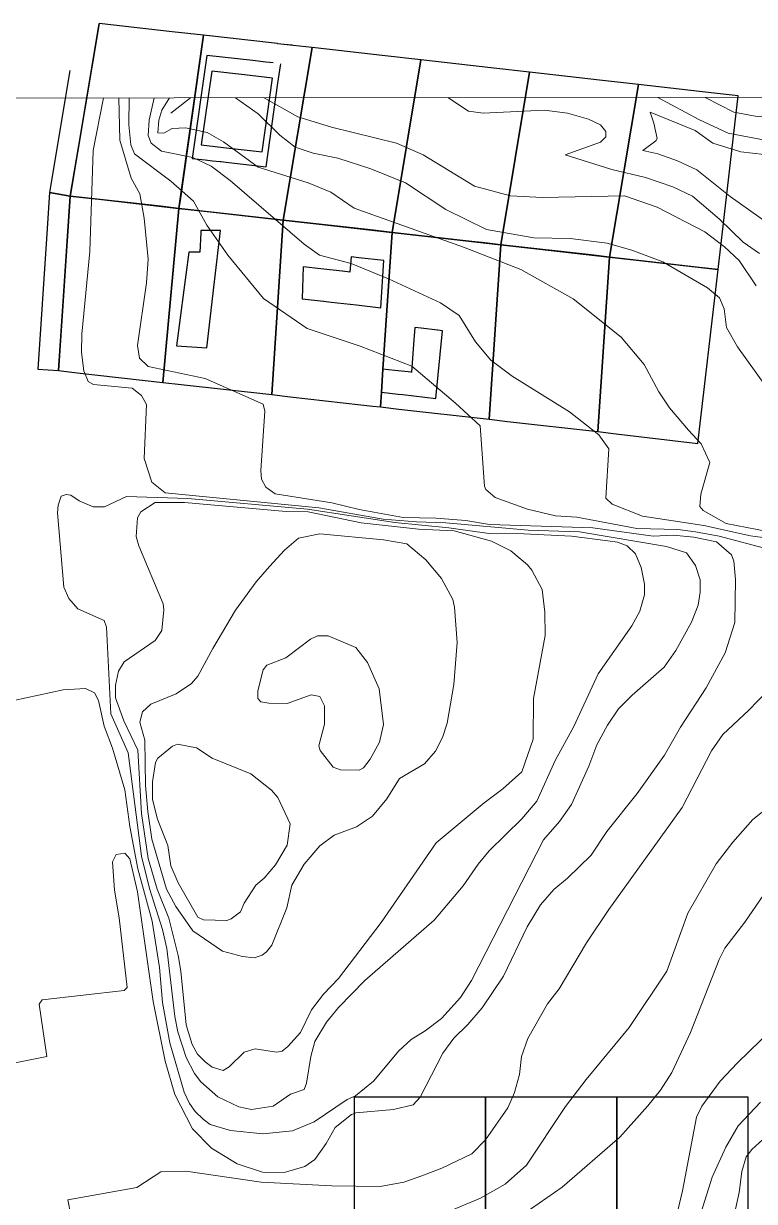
# Model space of a CAD drawing. Header units: metres. Extents: x 78 to 178, y -74 to 157.
# Drawn here: x 146.162 to 147.28, y -6.646 to -4.844 of the extents above; entities that cross this region are included whole.
import ezdxf

# ---------------------------------------------------------------- set-up
doc = ezdxf.new("R2010")
doc.units = ezdxf.units.M
doc.layers.add('01_Fina', color=252, linetype='Continuous', lineweight=15)
doc.layers.add('modulos alternativos', color=10, linetype='Continuous')
doc.layers.add('Traza Urbana', color=7, linetype='Continuous')

msp = doc.modelspace()

# ---------------------------------------------------------------- linework, layer by layer
at = {"layer": '01_Fina', "color": 252, "linetype": 'Continuous', "lineweight": 9, "true_color": 0x939598}
msp.add_line((146.38657, -4.98067), (146.41686, -4.95727), dxfattribs=at)
at = {"layer": '01_Fina', "color": 252, "lineweight": 9, "true_color": 0x939598}
msp.add_lwpolyline([(142.68008, -4.95976), (142.68008, -14.84805), (151.21343, -14.84213), (151.21343, -4.95384), (142.94709, -4.95976)], dxfattribs=at)
at = {"layer": '01_Fina', "color": 252, "linetype": 'Continuous', "lineweight": 9, "true_color": 0x939598}
for points in [[(146.28381, -4.95737), (146.2679, -5.03793), (146.26295, -5.19246), (146.25064, -5.31903), (146.25024, -5.34685), (146.25398, -5.37508), (146.26027, -5.39167), (146.26843, -5.39582), (146.32783, -5.40184), (146.34202, -5.41281), (146.34937, -5.42659), (146.34603, -5.50914), (146.35754, -5.54527), (146.37814, -5.56199), (146.61321, -5.58487), (146.71168, -5.60226), (146.76238, -5.60614), (146.80734, -5.60761), (146.9335, -5.61898), (147.01177, -5.62126), (147.14489, -5.644), (147.17553, -5.65337), (147.18958, -5.67317), (147.19653, -5.69498), (147.19653, -5.71357), (147.19332, -5.73351), (147.18315, -5.75973), (147.15934, -5.80281), (147.14155, -5.8285), (147.09271, -5.87118), (147.07157, -5.89232), (147.05485, -5.91734), (147.03826, -5.94744), (147.02608, -5.98022), (146.99946, -6.03882), (146.98113, -6.06464), (146.95678, -6.09287), (146.84654, -6.30774), (146.82995, -6.33409), (146.80105, -6.36607), (146.77603, -6.38507), (146.75422, -6.39818), (146.73563, -6.41544), (146.69683, -6.46173), (146.66913, -6.48447), (146.65656, -6.49022), (146.60612, -6.52421), (146.57307, -6.53772), (146.52732, -6.5424), (146.47808, -6.53732), (146.44704, -6.52822), (146.43607, -6.51993), (146.4239, -6.50829), (146.41547, -6.49611), (146.40717, -6.47872), (146.38523, -6.40339), (146.37426, -6.34158), (146.36971, -6.28807), (146.3582, -6.21729), (146.33626, -6.13729), (146.32422, -6.0724), (146.31646, -6.01607), (146.29746, -5.95266), (146.28502, -5.91867), (146.27606, -5.87961), (146.2699, -5.86757), (146.25639, -5.86114), (146.22227, -5.86302), (146.10829, -5.8875)], [(146.14601, -6.43417), (146.19699, -6.42413), (146.18548, -6.34399), (146.19003, -6.3377), (146.31566, -6.32339), (146.32021, -6.31884), (146.3079, -6.21194), (146.30081, -6.16993), (146.2976, -6.12632), (146.30335, -6.11534), (146.3166, -6.1132), (146.32422, -6.12177), (146.33586, -6.17207), (146.35968, -6.34011), (146.37827, -6.43122), (146.39312, -6.48246), (146.42015, -6.53478), (146.44905, -6.56461), (146.48852, -6.58856), (146.52705, -6.60114), (146.56036, -6.60181), (146.59167, -6.59257), (146.60732, -6.58187), (146.62445, -6.55739), (146.63796, -6.53264), (146.66298, -6.5131), (146.66967, -6.51016), (146.72733, -6.50521), (146.7577, -6.49798), (146.76841, -6.48648), (146.80306, -6.41932), (146.81965, -6.39617), (146.84105, -6.37517), (146.86286, -6.34961), (146.89551, -6.30145), (146.9319, -6.22572), (146.95237, -6.19227), (146.97244, -6.16886), (146.99384, -6.1512), (147.02983, -6.11615), (147.05365, -6.08002), (147.10007, -6.02169), (147.14181, -5.96309), (147.16656, -5.92015), (147.20563, -5.86034), (147.23453, -5.80683), (147.24978, -5.76027), (147.25045, -5.69458), (147.24791, -5.66621), (147.2447, -5.65671), (147.22128, -5.63691), (147.18677, -5.62982), (147.15546, -5.62661), (147.12482, -5.62835), (147.03237, -5.61551), (146.87437, -5.61029), (146.83811, -5.60413), (146.79222, -5.60052), (146.74245, -5.59972), (146.67475, -5.58754), (146.63328, -5.57697), (146.54631, -5.56346), (146.53213, -5.55316), (146.52558, -5.54098), (146.52437, -5.52747), (146.53053, -5.43663), (146.52812, -5.42606), (146.43915, -5.38699), (146.35232, -5.3684), (146.33881, -5.35568), (146.33559, -5.33615), (146.34978, -5.24036), (146.35232, -5.2045), (146.3459, -5.14175), (146.33934, -5.10429), (146.32623, -5.08021), (146.30884, -5.02228), (146.30749, -4.95735)], [(147.30276, -5.64842), (147.22543, -5.62808), (147.18944, -5.62153), (147.16228, -5.61805), (147.0998, -5.61617), (147.00789, -5.59892), (146.97538, -5.59704), (146.93243, -5.58674), (146.8828, -5.56895), (146.86861, -5.55664), (146.86661, -5.55142), (146.85992, -5.45951), (146.82232, -5.42445), (146.7557, -5.36813), (146.67649, -5.33749), (146.59541, -5.31046), (146.52852, -5.26444), (146.4742, -5.19795), (146.44196, -5.15246), (146.42149, -5.1154), (146.38657, -5.08503), (146.33105, -5.04302), (146.32569, -5.0295), (146.32275, -4.99873), (146.32325, -4.95734)], [(146.36143, -4.95731), (146.35366, -4.99178), (146.35232, -5.01492), (146.35687, -5.02656), (146.37279, -5.03914), (146.42068, -5.0485), (146.44838, -5.06202), (146.47755, -5.08382), (146.59073, -5.18109), (146.61441, -5.19821), (146.66271, -5.21106), (146.71957, -5.23434), (146.79918, -5.271), (146.82808, -5.29066), (146.85283, -5.33093), (146.87637, -5.35863), (146.90875, -5.38338), (146.99652, -5.43783), (147.0416, -5.47315), (147.05699, -5.49443), (147.05231, -5.57015), (147.06181, -5.57938), (147.1085, -5.59744), (147.20215, -5.61203), (147.27346, -5.62768), (147.31146, -5.6329)], [(146.38482, -4.9573), (146.37319, -4.97626), (146.36851, -4.99151), (146.3669, -5.01118), (146.37587, -5.01131), (146.38871, -5.00462), (146.40945, -5.00328), (146.44223, -5.01064), (146.46738, -5.02455), (146.52022, -5.06376), (146.59702, -5.0873), (146.6314, -5.10162), (146.66739, -5.12637), (146.8345, -5.18591), (146.92226, -5.22002), (147.0024, -5.26484), (147.07545, -5.32371), (147.11064, -5.36545), (147.13325, -5.40733), (147.14957, -5.43168), (147.17874, -5.46579), (147.19787, -5.4868), (147.21125, -5.51556), (147.19747, -5.56386), (147.196, -5.58246), (147.20135, -5.58861), (147.23654, -5.60895), (147.29955, -5.62072)], [(146.4857, -4.95723), (146.52049, -4.98174), (146.55354, -5.01439), (146.57695, -5.03272), (146.60451, -5.04235), (146.64251, -5.04984), (146.69255, -5.06616), (146.74593, -5.0877), (146.80761, -5.12838), (146.86955, -5.15875), (146.94206, -5.17186), (146.99745, -5.17266), (147.05431, -5.17962), (147.09204, -5.19045), (147.13941, -5.20825), (147.20764, -5.24812), (147.2261, -5.2635), (147.23306, -5.28023), (147.23667, -5.30859), (147.25339, -5.33856), (147.29661, -5.39796)], [(146.5288, -4.95719), (146.5811, -4.98669), (146.63261, -5.00235), (146.73188, -5.02656), (146.77282, -5.04449), (146.85149, -5.09279), (146.90661, -5.10737), (146.95504, -5.10978), (147.08094, -5.10737), (147.13071, -5.12476), (147.20349, -5.16249), (147.23373, -5.18537), (147.2562, -5.20651), (147.28229, -5.24517)], [(146.8105, -4.95699), (146.84212, -4.97786), (146.86447, -4.98107), (146.95825, -4.97612), (146.99357, -4.98067), (147.02595, -4.99004), (147.04415, -4.9986), (147.05244, -5.00877), (147.05231, -5.01706), (147.04388, -5.02522), (146.99023, -5.04449), (147.06154, -5.06723), (147.11305, -5.07954), (147.15452, -5.09346), (147.18503, -5.10791), (147.2261, -5.14309), (147.26236, -5.17828), (147.28711, -5.1954)], [(147.13166, -4.95676), (147.19426, -4.99084), (147.23948, -5.01171), (147.29848, -5.02268), (147.41903, -5.01586), (147.47749, -5.00663), (147.53248, -5.00248), (147.57931, -4.99646), (147.64928, -4.99579), (147.71443, -4.98843), (147.7345, -4.97706), (147.75125, -4.95632)], [(147.59025, -4.95643), (147.4114, -4.98402), (147.34852, -4.99084), (147.28376, -4.98589), (147.24791, -4.9792), (147.20425, -4.95671)], [(147.2946, -5.04422), (147.25875, -5.03994), (147.2158, -5.02656), (147.18904, -5.00743), (147.11987, -4.97947), (147.12589, -4.99646), (147.13057, -5.01987), (147.12884, -5.02322), (147.10863, -5.03793), (147.13191, -5.04315), (147.16175, -5.05359), (147.19158, -5.06737), (147.24256, -5.10817), (147.30196, -5.15058)], [(146.24288, -6.71365), (146.22937, -6.64341), (146.33479, -6.62468), (146.37158, -6.60074), (146.40971, -6.59966), (146.52504, -6.61639), (146.63301, -6.62187), (146.70726, -6.62294), (146.74339, -6.61652), (146.77095, -6.60702), (146.80145, -6.59525), (146.84707, -6.57331), (146.86835, -6.5519), (146.90233, -6.50253), (146.91263, -6.47952), (146.91999, -6.45169), (146.92347, -6.4244), (146.93297, -6.39657), (146.96294, -6.34372), (146.9806, -6.32058), (147.02287, -6.25007), (147.05686, -6.19923), (147.16884, -6.04323), (147.21393, -5.9564), (147.23119, -5.93138), (147.27092, -5.89419), (147.29848, -5.86569)], [(147.32885, -6.02102), (147.27708, -6.06183), (147.24657, -6.09608), (147.22088, -6.12966), (147.1778, -6.20498), (147.14529, -6.29369), (147.0879, -6.37971), (147.02207, -6.45945), (146.99076, -6.50093), (146.93083, -6.5907), (146.89845, -6.61973), (146.86072, -6.64087), (146.80694, -6.66322)], [(147.35227, -6.0918), (147.26463, -6.21876), (147.2344, -6.2585), (147.22543, -6.27576), (147.18155, -6.38747), (147.15319, -6.44848), (147.13566, -6.47564), (147.11653, -6.49986), (147.07371, -6.54762), (146.98528, -6.62388), (146.92655, -6.66495)], [(147.32417, -6.3654), (147.25366, -6.43377), (147.22731, -6.46213), (147.19908, -6.49999), (147.19105, -6.51685), (147.16951, -6.62977), (147.14195, -6.74563)], [(147.67242, -6.64984), (147.63082, -6.62669), (147.61489, -6.61184), (147.61008, -6.60207), (147.61235, -6.5602), (147.64112, -6.47925), (147.64179, -6.46173), (147.63536, -6.44554), (147.61904, -6.43189), (147.59964, -6.42734), (147.57235, -6.42989), (147.48391, -6.45972), (147.46826, -6.46159), (147.43963, -6.46039), (147.43214, -6.464), (147.40725, -6.48982), (147.35628, -6.53197), (147.29781, -6.54615), (147.27547, -6.56662), (147.26704, -6.57746), (147.26008, -6.6002), (147.25634, -6.63244), (147.23119, -6.74536)], [(147.28858, -6.49384), (147.25487, -6.53009), (147.23573, -6.56274), (147.21513, -6.6089), (147.19814, -6.66255)]]:
    msp.add_lwpolyline(points, dxfattribs=at)
for points in [[(146.28489, -5.75692), (146.24475, -5.73913), (146.23057, -5.72334), (146.22294, -5.70595), (146.21358, -5.59223), (146.21465, -5.58059), (146.21893, -5.56667), (146.22696, -5.56453), (146.23391, -5.56533), (146.24676, -5.57403), (146.26803, -5.58299), (146.28529, -5.58313), (146.31887, -5.56734), (146.41306, -5.57069), (146.59595, -5.58674), (146.72934, -5.60734), (146.81202, -5.61551), (146.8737, -5.62407), (146.92655, -5.62447), (146.99959, -5.62835), (147.05552, -5.63517), (147.06997, -5.63718), (147.08495, -5.6428), (147.0978, -5.65524), (147.10609, -5.67625), (147.11118, -5.70153), (147.11158, -5.71772), (147.10449, -5.74301), (147.09204, -5.76548), (147.0404, -5.83893), (147.00307, -5.91948), (146.97484, -5.97112), (146.94675, -6.0336), (146.92374, -6.06036), (146.87383, -6.10959), (146.85684, -6.13006), (146.83423, -6.16324), (146.78981, -6.21555), (146.68372, -6.30774), (146.64318, -6.34948), (146.62471, -6.37169), (146.60705, -6.40125), (146.60103, -6.424), (146.59421, -6.46521), (146.5906, -6.47457), (146.56973, -6.48166), (146.5435, -6.50026), (146.51019, -6.50508), (146.49066, -6.5012), (146.45895, -6.48608), (146.43246, -6.4632), (146.42323, -6.45036), (146.41038, -6.42587), (146.39741, -6.38667), (146.39299, -6.36286), (146.38068, -6.25917), (146.37426, -6.23014), (146.35406, -6.16712), (146.34202, -6.11749), (146.32141, -5.95961), (146.29506, -5.89968), (146.28863, -5.76709)], [(146.42778, -6.42079), (146.43928, -6.43229), (146.45025, -6.44072), (146.46711, -6.44541), (146.47607, -6.44005), (146.49909, -6.41744), (146.51568, -6.41249), (146.54845, -6.41744), (146.55702, -6.41584), (146.56585, -6.40915), (146.58538, -6.38734), (146.60184, -6.35269), (146.6203, -6.32874), (146.64318, -6.30479), (146.70873, -6.2193), (146.79276, -6.09715), (146.86594, -6.03587), (146.8947, -6.01473), (146.92374, -5.98865), (146.94113, -5.93847), (146.94166, -5.8764), (146.95946, -5.7802), (146.95879, -5.74435), (146.95504, -5.70983), (146.93899, -5.67999), (146.93243, -5.6721), (146.90674, -5.65056), (146.87758, -5.63584), (146.82045, -5.62005), (146.7656, -5.61738), (146.67783, -5.60788), (146.59675, -5.59062), (146.56331, -5.59035), (146.40771, -5.57671), (146.36275, -5.57684), (146.34081, -5.59089), (146.336, -5.59985), (146.33386, -5.62875), (146.338, -5.64307), (146.37506, -5.7315), (146.37613, -5.741), (146.37319, -5.77257), (146.36275, -5.78769), (146.31566, -5.8202), (146.30696, -5.83452), (146.30215, -5.85593), (146.30215, -5.87519), (146.31499, -5.91065), (146.33626, -5.95573), (146.34202, -6.05233), (146.35218, -6.12123), (146.36583, -6.16819), (146.38363, -6.21248), (146.39807, -6.26947), (146.40222, -6.29382), (146.41038, -6.3757), (146.41921, -6.40607)], [(146.53762, -5.67451), (146.56076, -5.64976), (146.58217, -5.63129), (146.61495, -5.62434), (146.71195, -5.63357), (146.74794, -5.63972), (146.7771, -5.66407), (146.80105, -5.6931), (146.81818, -5.72508), (146.82098, -5.73685), (146.825, -5.79077), (146.81965, -5.85512), (146.80948, -5.91439), (146.80239, -5.93593), (146.79142, -5.95707), (146.77483, -5.9762), (146.73683, -5.99881), (146.71743, -6.02999), (146.69509, -6.05674), (146.67101, -6.07293), (146.63662, -6.08564), (146.61468, -6.1017), (146.59087, -6.13006), (146.57187, -6.16217), (146.56424, -6.19696), (146.5415, -6.25368), (146.53334, -6.26425), (146.52665, -6.26907), (146.51407, -6.27335), (146.49628, -6.27121), (146.46604, -6.26305), (146.42068, -6.23201), (146.39433, -6.19455), (146.38001, -6.16833), (146.3578, -6.09193), (146.35178, -6.04912), (146.3479, -6.00978), (146.34697, -5.94035), (146.33961, -5.91252), (146.34335, -5.897), (146.35647, -5.88509), (146.39486, -5.86944), (146.41868, -5.85338), (146.42831, -5.84241), (146.45106, -5.79987), (146.48571, -5.7414), (146.51715, -5.69819)], [(146.56277, -5.81432), (146.53374, -5.82529), (146.52785, -5.83251), (146.51969, -5.86449), (146.51996, -5.87653), (146.52464, -5.88148), (146.53655, -5.88349), (146.56478, -5.88389), (146.6017, -5.87078), (146.61481, -5.87318), (146.62204, -5.8875), (146.62191, -5.9156), (146.61321, -5.94864), (146.61508, -5.95613), (146.63515, -5.98169), (146.64652, -5.98557), (146.67502, -5.98624), (146.68131, -5.98236), (146.69148, -5.96925), (146.70606, -5.94329), (146.71195, -5.91627), (146.70552, -5.86155), (146.6876, -5.82154), (146.66994, -5.79866), (146.62766, -5.7806), (146.61134, -5.7806), (146.60036, -5.78582)], [(146.36623, -6.06103), (146.35874, -6.03106), (146.35874, -6.00403), (146.36329, -5.9742), (146.36717, -5.96751), (146.38951, -5.94918), (146.39714, -5.9465), (146.42617, -5.95212), (146.44985, -5.96751), (146.50912, -5.99172), (146.54069, -6.01688), (146.55073, -6.02798), (146.56933, -6.06838), (146.56464, -6.10076), (146.54698, -6.13113), (146.52946, -6.15147), (146.51701, -6.16217), (146.49922, -6.18946), (146.49333, -6.20271), (146.47888, -6.21341), (146.47246, -6.21609), (146.43674, -6.21488), (146.42791, -6.21114), (146.39807, -6.15856), (146.38684, -6.13234), (146.38229, -6.10156)]]:
    msp.add_lwpolyline(points, close=True, dxfattribs=at)
at = {"layer": 'modulos alternativos'}
for points in [[(146.86822, -6.48605), (146.86822, -6.68673), (146.66753, -6.68673), (146.66753, -6.48605)], [(147.0689, -6.48605), (147.0689, -6.68673), (146.86822, -6.68673), (146.86822, -6.48605)], [(147.26959, -6.48605), (147.26959, -6.68673), (147.0689, -6.68673), (147.0689, -6.48605)]]:
    msp.add_lwpolyline(points, close=True, dxfattribs=at)
at = {"layer": 'Traza Urbana', "color": 7, "linetype": 'Continuous', "invisible_edges": 5}
for points in [[(146.27713, -4.84381), (146.23248, -4.91582), (146.20127, -5.10243), (146.24592, -5.03041)], [(146.27713, -4.84381), (146.27713, -4.84381), (146.23298, -5.10778), (146.38891, -4.85627)], [(146.38891, -4.85627), (146.23298, -5.10778), (146.28075, -5.1132), (146.43674, -4.8616)], [(146.43674, -4.8616), (146.28075, -5.1132), (146.39928, -5.12664)], [(146.43674, -4.8616), (146.43674, -4.8616), (146.40101, -5.11443), (146.54979, -4.87445)], [(146.54979, -4.87458), (146.40098, -5.1146), (146.39928, -5.12664), (146.55519, -4.87518)], [(146.55519, -4.87518), (146.39928, -5.12664), (146.41784, -5.12871), (146.57374, -4.87726)], [(146.54979, -4.87445), (146.40101, -5.11443), (146.40098, -5.1146), (146.54979, -4.87458)], [(146.57374, -4.87726), (146.41784, -5.12871), (146.44711, -5.13197), (146.60304, -4.88047)], [(146.60304, -4.88047), (146.44711, -5.13197), (146.55889, -5.14444)], [(146.60304, -4.88047), (146.60304, -4.88047), (146.55889, -5.14444), (146.7147, -4.89313)], [(146.7147, -4.89313), (146.55889, -5.14444), (146.61353, -5.15064), (146.76934, -4.89933)], [(146.76934, -4.89933), (146.61353, -5.15064), (146.72519, -5.1633)], [(146.76934, -4.89933), (146.76934, -4.89933), (146.72519, -5.1633), (146.881, -4.912)], [(146.44932, -4.91686), (146.44932, -4.91686), (146.4334, -5.02951), (146.49974, -4.92251)], [(146.44932, -4.91686), (146.44932, -4.91686), (146.4334, -5.02951), (146.49974, -4.92251)], [(146.881, -4.912), (146.72519, -5.1633), (146.77984, -5.1695), (146.93564, -4.9182)], [(146.93564, -4.9182), (146.77984, -5.1695), (146.89149, -5.18217)], [(146.93564, -4.9182), (146.93564, -4.9182), (146.89149, -5.18217), (147.0473, -4.93086)], [(146.49974, -4.92251), (146.4334, -5.02951), (146.47609, -5.0343), (146.54244, -4.9273)], [(146.49974, -4.92251), (146.4334, -5.02951), (146.47609, -5.0343), (146.54244, -4.9273)], [(146.54244, -4.9273), (146.47609, -5.0343), (146.52651, -5.03995)], [(146.54244, -4.9273), (146.47609, -5.0343), (146.52651, -5.03995)], [(147.0473, -4.93086), (146.89149, -5.18217), (146.94614, -5.18836), (147.10195, -4.93706)], [(147.10195, -4.93706), (146.94614, -5.18836), (147.05779, -5.20103)], [(147.10195, -4.93706), (147.10195, -4.93706), (147.05779, -5.20103), (147.21358, -4.94976)], [(147.21358, -4.94976), (147.05779, -5.20103), (147.09903, -5.20581), (147.25487, -4.95445)], [(147.25487, -4.95445), (147.09903, -5.20581), (147.22396, -5.2203)], [(146.24592, -5.03041), (146.20127, -5.10243), (146.23298, -5.10778)], [(146.23298, -5.10778), (146.19704, -5.16575), (146.18321, -5.37268), (146.21919, -5.31464)], [(146.20127, -5.10243), (146.20127, -5.10243), (146.19704, -5.16575), (146.23298, -5.10778)], [(146.23298, -5.10778), (146.23298, -5.10778), (146.21518, -5.37482), (146.37104, -5.12344)], [(146.23298, -5.10778), (146.23298, -5.10778), (146.21518, -5.37482), (146.37104, -5.12344)], [(146.37104, -5.12344), (146.21518, -5.37482), (146.2434, -5.37806), (146.39928, -5.12664)], [(146.37104, -5.12344), (146.21518, -5.37482), (146.2434, -5.37806), (146.39928, -5.12664)], [(146.39928, -5.12664), (146.2434, -5.37806), (146.3748, -5.39315)], [(146.39928, -5.12664), (146.2434, -5.37806), (146.3748, -5.39315)], [(146.39928, -5.12664), (146.39928, -5.12664), (146.3748, -5.39315), (146.53093, -5.14132)], [(146.39928, -5.12664), (146.39928, -5.12664), (146.3748, -5.39315), (146.53093, -5.14132)], [(146.53093, -5.14132), (146.3748, -5.39315), (146.40277, -5.39624), (146.55889, -5.14444)], [(146.53093, -5.14132), (146.3748, -5.39315), (146.40277, -5.39624), (146.55889, -5.14444)], [(146.55889, -5.14444), (146.40277, -5.39624), (146.5411, -5.41148)], [(146.55889, -5.14444), (146.40277, -5.39624), (146.5411, -5.41148)], [(146.55889, -5.14444), (146.55889, -5.14444), (146.5411, -5.41148), (146.69696, -5.1601)], [(146.55889, -5.14444), (146.55889, -5.14444), (146.5411, -5.41148), (146.69696, -5.1601)], [(146.46283, -5.16063), (146.40658, -5.25135), (146.39527, -5.33669), (146.45322, -5.24322)], [(146.46283, -5.16063), (146.40658, -5.25135), (146.39527, -5.33669), (146.45322, -5.24322)], [(146.45162, -5.16053), (146.40965, -5.22823), (146.40658, -5.25135), (146.46283, -5.16063)], [(146.45162, -5.16053), (146.40965, -5.22823), (146.40658, -5.25135), (146.46283, -5.16063)], [(146.43474, -5.16038), (146.43254, -5.16392), (146.43099, -5.19381), (146.45162, -5.16053)], [(146.43474, -5.16038), (146.43254, -5.16392), (146.43099, -5.19381), (146.45162, -5.16053)], [(146.43273, -5.16036), (146.43273, -5.16036), (146.43254, -5.16392), (146.43474, -5.16038)], [(146.43273, -5.16036), (146.43273, -5.16036), (146.43254, -5.16392), (146.43474, -5.16038)], [(146.69696, -5.1601), (146.5411, -5.41148), (146.56933, -5.41468), (146.72519, -5.1633)], [(146.69696, -5.1601), (146.5411, -5.41148), (146.56933, -5.41468), (146.72519, -5.1633)], [(146.72519, -5.1633), (146.56933, -5.41468), (146.67747, -5.42695), (146.71128, -5.37242)], [(146.72519, -5.1633), (146.56933, -5.41468), (146.67747, -5.42695), (146.71128, -5.37242)], [(146.72519, -5.1633), (146.72519, -5.1633), (146.71128, -5.37242), (146.83333, -5.17557)], [(146.72519, -5.1633), (146.72519, -5.1633), (146.71128, -5.37242), (146.83333, -5.17557)], [(146.85161, -5.17764), (146.70887, -5.40787), (146.7074, -5.43035), (146.86326, -5.17896)], [(146.85161, -5.17764), (146.70887, -5.40787), (146.7074, -5.43035), (146.86326, -5.17896)], [(146.86326, -5.17896), (146.7074, -5.43035), (146.73563, -5.43355), (146.89149, -5.18217)], [(146.86326, -5.17896), (146.7074, -5.43035), (146.73563, -5.43355), (146.89149, -5.18217)], [(146.83333, -5.17557), (146.71128, -5.37242), (146.70887, -5.40787), (146.85161, -5.17764)], [(146.83333, -5.17557), (146.71128, -5.37242), (146.70887, -5.40787), (146.85161, -5.17764)], [(146.89149, -5.18217), (146.73563, -5.43355), (146.8737, -5.44921)], [(146.89149, -5.18217), (146.73563, -5.43355), (146.8737, -5.44921)], [(146.89149, -5.18217), (146.89149, -5.18217), (146.8737, -5.44921), (147.02956, -5.19783)], [(146.89149, -5.18217), (146.89149, -5.18217), (146.8737, -5.44921), (147.02956, -5.19783)], [(146.41426, -5.1934), (146.41426, -5.1934), (146.40965, -5.22823), (146.43099, -5.19381)], [(146.41426, -5.1934), (146.41426, -5.1934), (146.40965, -5.22823), (146.43099, -5.19381)], [(146.67438, -5.20219), (146.63233, -5.27003), (146.67072, -5.27439), (146.71288, -5.20638)], [(146.67438, -5.20219), (146.63233, -5.27003), (146.67072, -5.27439), (146.71288, -5.20638)], [(146.66271, -5.2009), (146.6627, -5.20092), (146.66084, -5.22404), (146.67438, -5.20219)], [(146.66271, -5.2009), (146.6627, -5.20092), (146.66084, -5.22404), (146.67438, -5.20219)], [(146.66244, -5.2009), (146.66244, -5.2009), (146.6627, -5.20092), (146.66271, -5.2009)], [(146.66244, -5.2009), (146.66244, -5.2009), (146.6627, -5.20092), (146.66271, -5.2009)], [(146.71288, -5.20638), (146.67072, -5.27439), (146.70807, -5.27863)], [(146.71288, -5.20638), (146.67072, -5.27439), (146.70807, -5.27863)], [(147.02956, -5.19783), (146.8737, -5.44921), (146.90194, -5.45241), (147.05779, -5.20103)], [(147.02956, -5.19783), (146.8737, -5.44921), (146.90194, -5.45241), (147.05779, -5.20103)], [(147.05779, -5.20103), (146.90194, -5.45241), (147.04, -5.46807)], [(147.05779, -5.20103), (146.90194, -5.45241), (147.04, -5.46807)], [(147.05779, -5.20103), (147.05779, -5.20103), (147.04, -5.46807), (147.19566, -5.21701)], [(147.05779, -5.20103), (147.05779, -5.20103), (147.04, -5.46807), (147.19566, -5.21701)], [(146.58926, -5.21588), (146.58926, -5.21588), (146.58792, -5.26498), (146.61645, -5.21898)], [(146.58926, -5.21588), (146.58926, -5.21588), (146.58792, -5.26498), (146.61645, -5.21898)], [(146.61645, -5.21898), (146.58792, -5.26498), (146.62042, -5.26867), (146.64894, -5.22268)], [(146.61645, -5.21898), (146.58792, -5.26498), (146.62042, -5.26867), (146.64894, -5.22268)], [(146.64894, -5.22268), (146.62042, -5.26867), (146.62067, -5.2687), (146.64919, -5.22271)], [(146.64894, -5.22268), (146.62042, -5.26867), (146.62067, -5.2687), (146.64919, -5.22271)], [(146.64919, -5.22271), (146.62067, -5.2687), (146.63233, -5.27003), (146.66084, -5.22404)], [(146.64919, -5.22271), (146.62067, -5.2687), (146.63233, -5.27003), (146.66084, -5.22404)], [(147.19566, -5.21701), (147.04, -5.46807), (147.06827, -5.47141), (147.22396, -5.2203)], [(147.19566, -5.21701), (147.04, -5.46807), (147.06827, -5.47141), (147.22396, -5.2203)], [(147.22396, -5.2203), (147.06827, -5.47141), (147.19292, -5.48614)], [(147.22396, -5.2203), (147.06827, -5.47141), (147.19292, -5.48614)], [(146.45322, -5.24322), (146.39527, -5.33669), (146.44196, -5.34004)], [(146.45322, -5.24322), (146.39527, -5.33669), (146.44196, -5.34004)], [(146.21919, -5.31464), (146.18321, -5.37268), (146.21518, -5.37482)], [(146.79506, -5.31315), (146.73454, -5.41076), (146.74181, -5.41158), (146.80226, -5.31408)], [(146.79506, -5.31315), (146.73454, -5.41076), (146.74181, -5.41158), (146.80226, -5.31408)], [(146.80226, -5.31408), (146.74181, -5.41158), (146.79195, -5.41723)], [(146.80226, -5.31408), (146.74181, -5.41158), (146.79195, -5.41723)], [(146.79498, -5.31314), (146.75517, -5.37735), (146.75516, -5.3775), (146.79506, -5.31315)], [(146.79498, -5.31314), (146.75517, -5.37735), (146.75516, -5.3775), (146.79506, -5.31315)], [(146.76963, -5.30986), (146.75854, -5.32775), (146.75517, -5.37735), (146.79498, -5.31314)], [(146.76963, -5.30986), (146.75854, -5.32775), (146.75517, -5.37735), (146.79498, -5.31314)], [(146.75984, -5.3086), (146.75984, -5.3086), (146.75854, -5.32775), (146.76963, -5.30986)], [(146.75984, -5.3086), (146.75984, -5.3086), (146.75854, -5.32775), (146.76963, -5.30986)], [(146.71128, -5.37242), (146.67747, -5.42695), (146.69575, -5.42903), (146.70887, -5.40787)], [(146.71128, -5.37242), (146.67747, -5.42695), (146.69575, -5.42903), (146.70887, -5.40787)], [(146.71969, -5.37336), (146.71017, -5.38871), (146.70887, -5.40787), (146.72957, -5.37448)], [(146.71969, -5.37336), (146.71017, -5.38871), (146.70887, -5.40787), (146.72957, -5.37448)], [(146.72957, -5.37448), (146.70887, -5.40787), (146.73446, -5.41075), (146.75516, -5.37737)], [(146.72957, -5.37448), (146.70887, -5.40787), (146.73446, -5.41075), (146.75516, -5.37737)], [(146.71128, -5.37242), (146.71128, -5.37242), (146.71017, -5.38871), (146.71969, -5.37336)], [(146.71128, -5.37242), (146.71128, -5.37242), (146.71017, -5.38871), (146.71969, -5.37336)], [(146.75516, -5.37737), (146.73446, -5.41075), (146.73454, -5.41076), (146.75516, -5.3775)], [(146.75516, -5.37737), (146.73446, -5.41075), (146.73454, -5.41076), (146.75516, -5.3775)], [(146.70887, -5.40787), (146.69575, -5.42903), (146.7074, -5.43035)], [(146.70887, -5.40787), (146.69575, -5.42903), (146.7074, -5.43035)]]:
    msp.add_3dface(points, dxfattribs=at)
at = {"layer": 'Traza Urbana', "color": 252, "linetype": 'Continuous', "invisible_edges": 5}
for points in [[(146.56073, -4.8758), (146.45047, -5.05364), (146.46212, -5.05496), (146.57239, -4.87711)], [(146.44183, -4.89251), (146.44183, -4.89251), (146.41948, -5.05011), (146.51224, -4.9005)], [(146.51224, -4.9005), (146.41948, -5.05011), (146.43955, -5.05239), (146.53231, -4.90278)], [(146.53231, -4.90278), (146.43955, -5.05239), (146.45047, -5.05364), (146.54324, -4.90402)], [(146.55488, -4.90535), (146.46212, -5.05496), (146.46347, -5.05511), (146.55445, -4.90837)], [(146.55445, -4.90837), (146.46347, -5.05511), (146.47535, -5.05646), (146.55068, -4.93496)], [(146.55068, -4.93496), (146.47535, -5.05646), (146.53253, -5.06296)]]:
    msp.add_3dface(points, dxfattribs=at)

doc.saveas('drawing.dxf')
